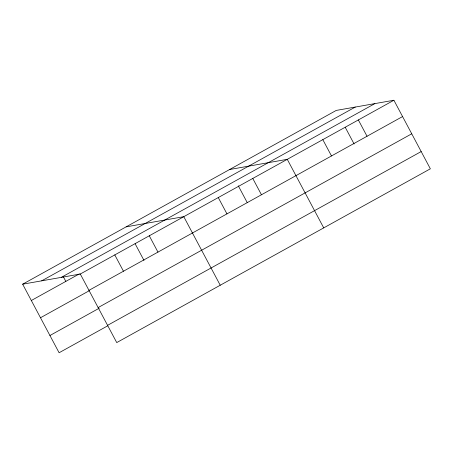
<?xml version="1.0" encoding="UTF-8"?>
<svg xmlns="http://www.w3.org/2000/svg" width="453" height="453" viewBox="0 0 453 453"><rect width="100%" height="100%" fill="white"/><g stroke="black" fill="none" stroke-linecap="round" stroke-linejoin="round"><path stroke-width="0.68" d="M22.65 284.195L336.262 110.419L393.9 100.249L430.35 168.805L116.738 342.581L80.289 274.025L22.65 284.195L59.1 352.751L107.769 325.786M41.67 280.843L355.282 107.061M61.268 277.383L374.88 103.607M31.325 300.509L79.371 273.884M80.289 274.025L393.9 100.249M88.964 290.339L402.575 116.563M40.493 317.751L89.773 290.441M98.131 307.581L411.737 133.799M49.932 335.514L99.218 308.204M107.576 325.339L421.182 151.562M229.631 169.507L287.27 159.331L323.725 227.887M126.144 226.851L183.782 216.681L220.232 285.231M358.357 119.943L367.032 136.257M345.26 127.35L354.099 143.975M322.813 139.637L331.488 155.951M252.774 178.448L261.449 194.762M238.306 185.821L247.145 202.44M218.278 197.565L226.953 213.878M149.286 235.792L157.955 252.106M135.141 243.782L143.98 260.401M114.785 254.909L123.459 271.222M63.25 276.562L65.821 281.398"/></g></svg>
